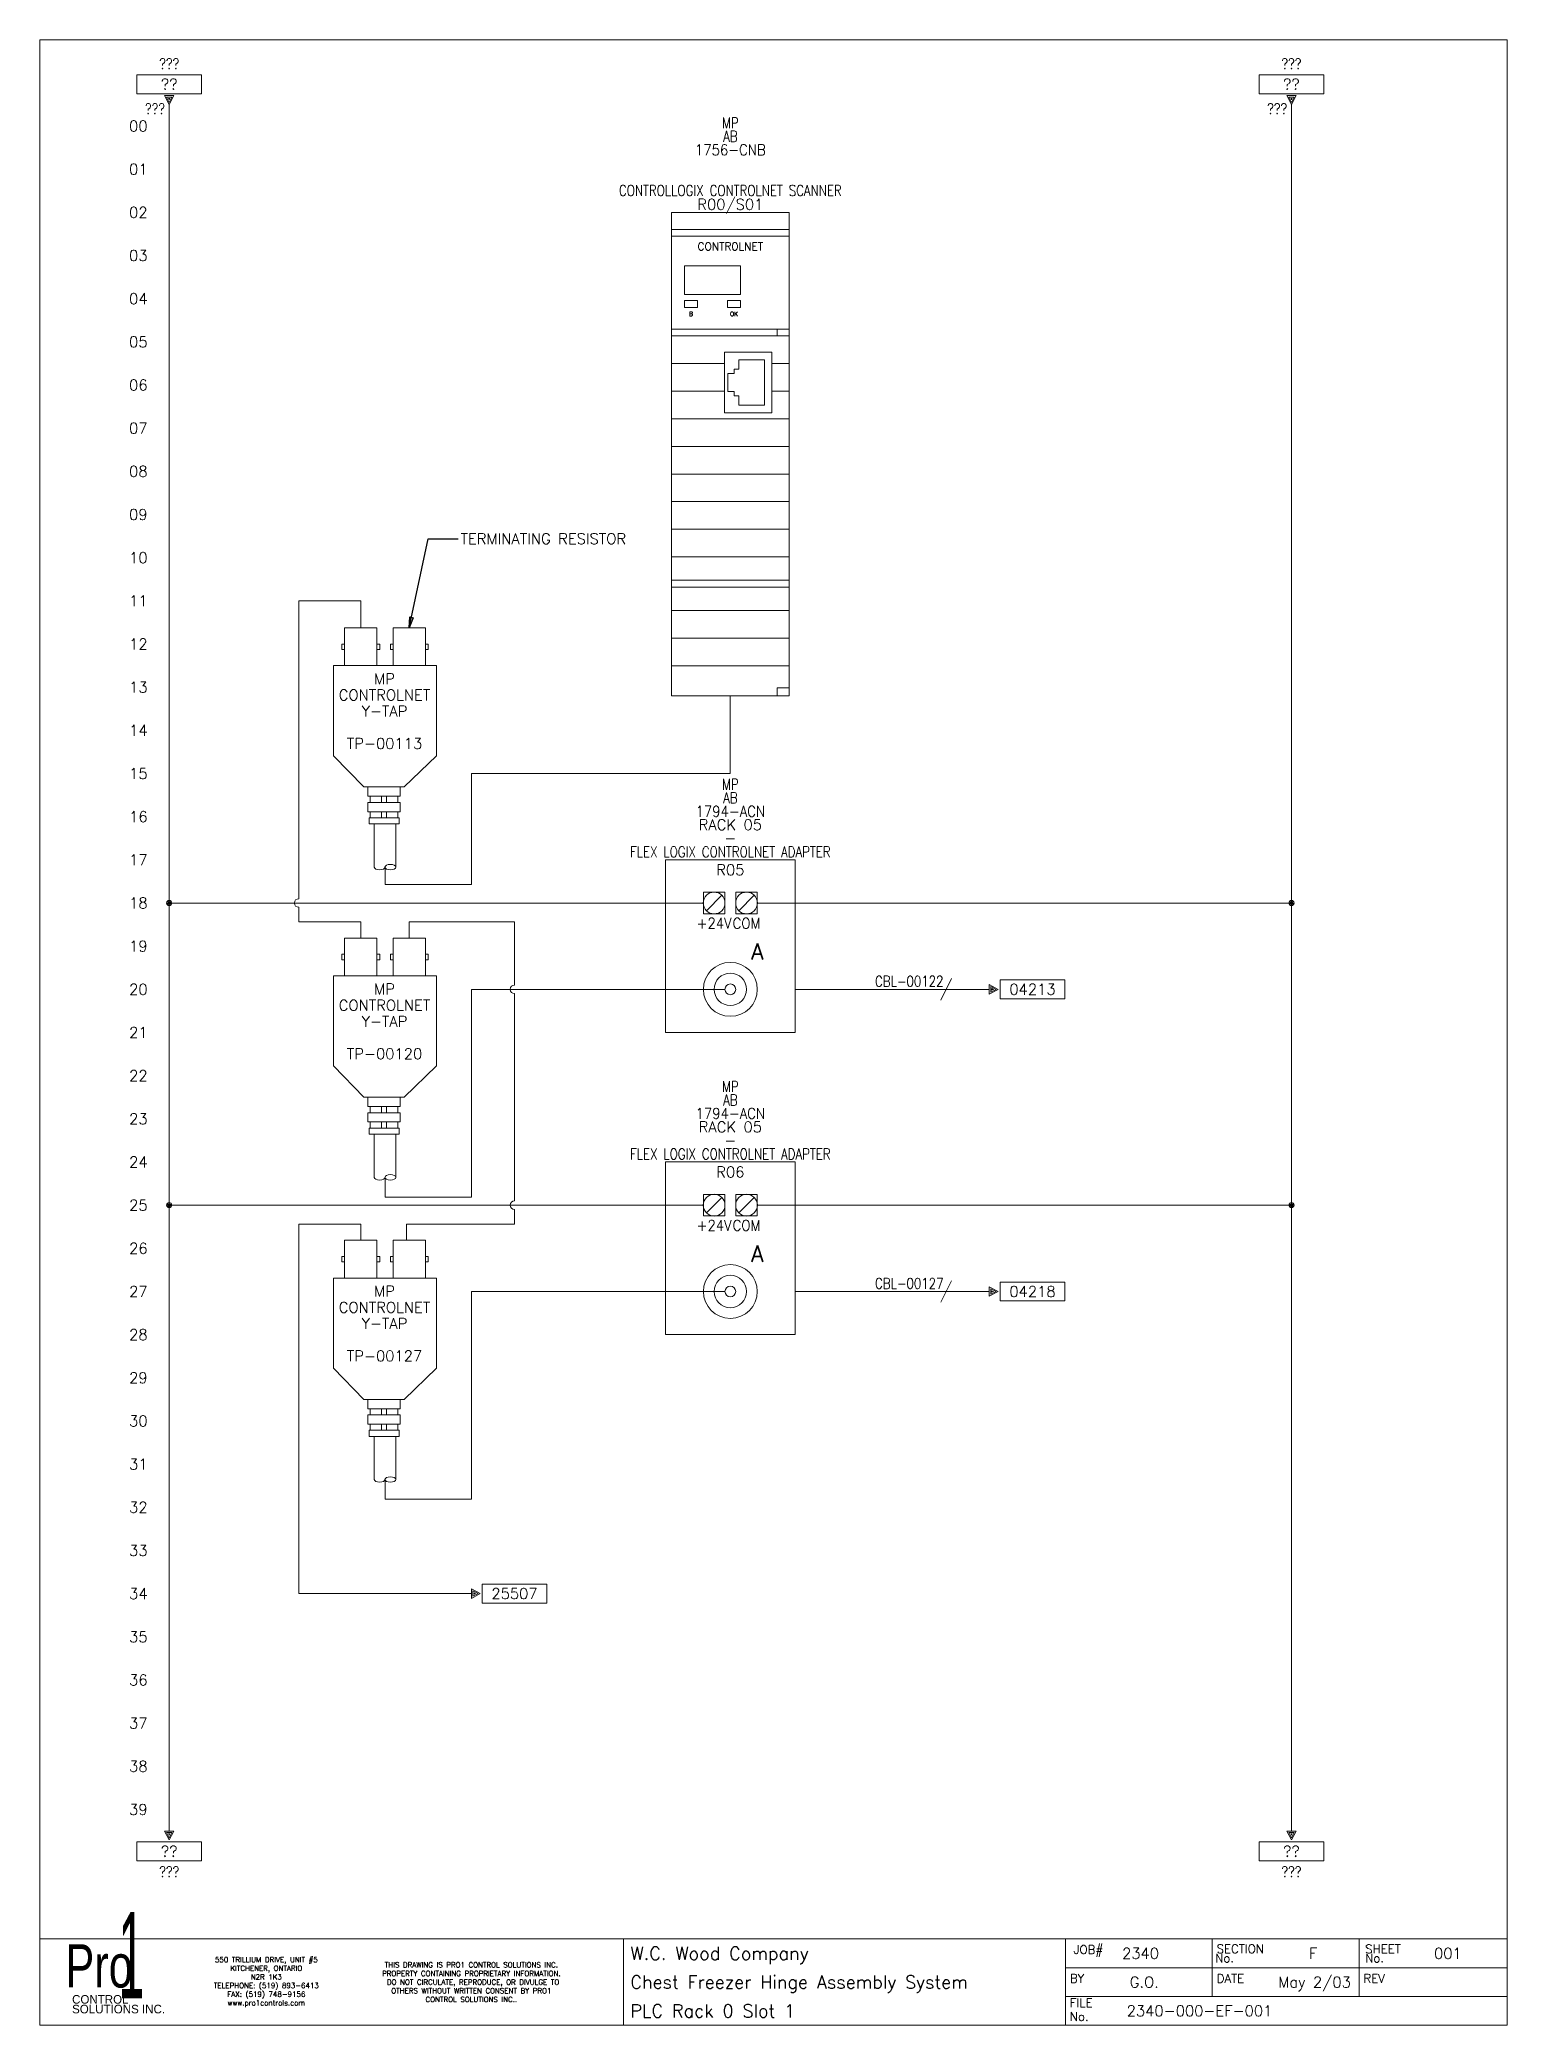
# Model space of a CAD drawing. Header units: inches. Extents: x 0 to 17, y 0 to 23.
import ezdxf
from ezdxf.enums import TextEntityAlignment as Align

# ---------------------------------------------------------------- set-up
doc = ezdxf.new("R2010")
doc.units = ezdxf.units.IN
doc.header["$MEASUREMENT"] = 0
doc.layers.get('0').update_dxf_attribs({"lineweight": 5})
for name, color, linetype, lineweight in [('_MULTI_WIRE', 9, 'Continuous', 5), ('BOARDER', 5, 'Continuous', 5), ('DESC', 1, 'Continuous', 5), ('LOC', 252, 'Continuous', 5), ('MISC', 2, 'Continuous', 5), ('SYMS', 7, 'Continuous', 5), ('TAGS', 2, 'Continuous', 5), ('TERMS', 2, 'Continuous', 5), ('Title_Block_Info', 2, 'Continuous', 5), ('WIRENO', 1, 'Continuous', 5), ('WIRENO_DEST', 1, 'Continuous', 5), ('WIRES', 7, 'Continuous', 5), ('XREF', 1, 'Continuous', 5)]:
    doc.layers.add(name, color=color, linetype=linetype, lineweight=lineweight)
doc.styles.add('SIVAN', font='sivan.TTF', dxfattribs={"height": 1})
doc.styles.add('STACCO', font='STAC222N.TTF', dxfattribs={"height": 1})
doc.styles.get("Standard").update_dxf_attribs({"font": 'romans.shx'})
doc.styles.add('WD', font='romans.shx')
doc.dimstyles.get("Standard").update_dxf_attribs({"dimtxt": 0.18, "dimasz": 0.18, "dimexe": 0.18, "dimexo": 0.0625, "dimgap": 0.09, "dimtad": 0, "dimtih": 1, "dimtoh": 1, "dimdec": 4, "dimzin": 0, "dimdsep": 46, "dimtxsty": 'Standard', "dimcen": 0.09, "dimadec": 0, "dimazin": 0, "dimtfac": 1, "dimtdec": 4, "dimtofl": 0, "dimtmove": 0, "dimatfit": 3, "dimfxl": 0, "dimtolj": 1, "dimtzin": 0, "dimarcsym": 0})

# ---------------------------------------------------------------- blocks, each defined once
blk = doc.blocks.new('WD_MLRH')
at = {"color": 2, "style": 'WD'}
blk.add_attdef('RUNGFIRST', text='', height=0.125, dxfattribs=at).set_placement((-0.25, 0), align=Align.MIDDLE_RIGHT)
at = {"style": 'WD', "flags": 1}
for tag, p in [('RUNGHORV', (-0.25, -0.127)), ('RUNGDIST', (-0.25, -0.2)), ('RUNGCNT', (-0.25, -0.237)), ('RUNGINC', (-0.25, -0.163)), ('WIRE-START', (-0.25, -0.356)), ('WIRE-GSUF', (-0.25, -0.396)), ('PH3SPACE', (-0.25, -0.437)), ('WIREMODE', (-0.25, -0.281)), ('WIREFMT', (-0.25, -0.321))]:
    blk.add_attdef(tag, text='', height=0.025, dxfattribs=at).set_placement(p, align=Align.RIGHT)
blk = doc.blocks.new('PLCIO_AB_1756-CNB')
for p, q in [((0.681, -0.197), (-0.681, -0.197)), ((0.681, -0.277), (-0.681, -0.277)), ((-0.531, -0.951), (-0.531, -0.621)), ((-0.531, -0.621), (0.118, -0.621)), ((0.118, -0.621), (0.118, -0.951)), ((0.118, -0.951), (-0.531, -0.951)), ((-0.531, -1.101), (-0.531, -1.021)), ((-0.531, -1.021), (-0.382, -1.021)), ((-0.382, -1.101), (-0.531, -1.101)), ((-0.382, -1.021), (-0.382, -1.101)), ((-0.032, -1.101), (-0.032, -1.021)), ((-0.032, -1.021), (0.118, -1.021)), ((0.118, -1.101), (-0.032, -1.101)), ((0.118, -1.021), (0.118, -1.101)), ((0.681, -1.351), (-0.681, -1.351)), ((0.543, -1.351), (0.543, -1.431)), ((0.681, -1.431), (-0.681, -1.431)), ((-0.069, -1.751), (-0.681, -1.751)), ((-0.069, -2.321), (-0.069, -1.621)), ((-0.069, -1.621), (0.481, -1.621)), ((0.046, -1.818), (0.046, -1.868)), ((0.046, -1.818), (0.097, -1.818)), ((0.397, -1.709), (0.097, -1.709)), ((0.097, -1.818), (0.097, -1.709)), ((0.397, -1.709), (0.397, -2.234)), ((0.481, -1.621), (0.481, -2.321)), ((0.681, -1.751), (0.481, -1.751)), ((-0.028, -2.074), (-0.028, -1.868)), ((-0.028, -1.868), (0.046, -1.868)), ((-0.069, -2.071), (-0.681, -2.071)), ((0.046, -2.074), (-0.028, -2.074)), ((0.046, -2.074), (0.046, -2.124)), ((0.097, -2.124), (0.046, -2.124)), ((0.097, -2.234), (0.097, -2.124)), ((0.397, -2.234), (0.097, -2.234)), ((0.681, -2.071), (0.481, -2.071)), ((0.681, -2.391), (-0.681, -2.391)), ((0.481, -2.321), (-0.069, -2.321)), ((0.681, -2.711), (-0.681, -2.711)), ((0.681, -3.031), (-0.681, -3.031)), ((0.681, -3.351), (-0.681, -3.351)), ((0.681, -3.671), (-0.681, -3.671)), ((0.681, -3.991), (-0.681, -3.991)), ((0.681, -4.261), (-0.681, -4.261)), ((0.681, -4.341), (-0.681, -4.341)), ((0.681, -4.611), (-0.681, -4.611)), ((0.681, -4.931), (-0.681, -4.931)), ((0.681, -5.251), (-0.681, -5.251)), ((0.543, -5.508), (0.543, -5.599)), ((0.543, -5.508), (0.681, -5.508))]:
    blk.add_line(p, q)
for points in [[(0.681, 0), (0.681, 0), (-0.681, 0)], [(0.681, 0), (0.681, -5.599), (-0.681, -5.599), (-0.681, 0)]]:
    blk.add_3dface(points)
for s, height, p in [('CONTROLNET', 0.09, (0, -0.44)), ('B', 0.05, (-0.456, -1.201)), ('OK', 0.05, (0.043, -1.201))]:
    blk.add_text(s, height=height).set_placement(p, align=Align.CENTER)
at = {"linetype": 'Continuous', "style": 'WD', "flags": 1}
blk.add_attdef('X8TERM01', (-0.002, -5.599), '', height=0.015, dxfattribs=at)
at = {"layer": 'SYMS', "style": 'WD'}
for tag, width, p in [('INST', 0.8, (0, 1.144)), ('MFG', 0.8, (0, 0.818)), ('LOC', 0.8, (0, 0.974)), ('CAT', 0.9, (0, 0.662)), ('DESC', 0.8, (0, 0.191))]:
    blk.add_attdef(tag, text='', height=0.125, dxfattribs=dict(at, width=width)).set_placement(p, align=Align.CENTER)
at = {"layer": 'SYMS', "linetype": 'Continuous', "style": 'WD', "flags": 9}
blk.add_attdef('ASSYCODE', text='', height=0.01, dxfattribs=at).set_placement((0.23, 0.733), align=Align.CENTER)
at = {"layer": 'SYMS', "style": 'WD'}
for tag, p in [('LINE1', (0, 0.506)), ('LINE2', (0, 0.349)), ('TAG', (0, 0.03))]:
    blk.add_attdef(tag, text='', height=0.125, dxfattribs=at).set_placement(p, align=Align.CENTER)
blk = doc.blocks.new('HMISC_CAT1_AB_1786-TPR')
for p, q in [((-0.5, 0.187), (-0.5, 0.25)), ((-0.5, 0.25), (-0.469, 0.25)), ((-0.469, 0.437), (-0.469, 0)), ((-0.094, 0.437), (-0.469, 0.437)), ((-0.469, 0.25), (-0.469, 0.187)), ((-0.094, 0), (-0.094, 0.437)), ((-0.094, 0.25), (-0.094, 0.187)), ((-0.062, 0.25), (-0.094, 0.25)), ((-0.062, 0.187), (-0.062, 0.25)), ((0.062, 0.25), (0.094, 0.25)), ((0.062, 0.187), (0.062, 0.25)), ((0.094, 0.437), (0.094, 0)), ((0.469, 0.437), (0.094, 0.437)), ((0.094, 0.25), (0.094, 0.187)), ((0.469, 0), (0.469, 0.437)), ((0.469, 0.25), (0.469, 0.187)), ((0.5, 0.25), (0.469, 0.25)), ((0.5, 0.187), (0.5, 0.25)), ((-0.595, 0), (-0.595, -1.044)), ((-0.595, 0), (0.595, 0)), ((-0.501, 0), (-0.126, 0)), ((-0.469, 0.187), (-0.5, 0.187)), ((-0.094, 0.187), (-0.062, 0.187)), ((0.094, 0.187), (0.062, 0.187)), ((0.157, 0), (0.532, 0)), ((0.469, 0.187), (0.5, 0.187)), ((0.595, 0), (0.595, -1.044)), ((-0.595, -1.044), (-0.244, -1.406)), ((0.221, -1.406), (0.595, -1.044)), ((-0.244, -1.406), (0.221, -1.406)), ((-0.199, -1.406), (0.176, -1.406)), ((-0.199, -1.514), (-0.199, -1.406)), ((0.176, -1.514), (-0.199, -1.514)), ((-0.199, -1.585), (0.176, -1.585)), ((-0.199, -1.692), (-0.199, -1.585)), ((-0.173, -1.514), (0.15, -1.514)), ((-0.173, -1.585), (-0.173, -1.514)), ((0.15, -1.585), (-0.173, -1.585)), ((-0.04, -1.585), (-0.04, -1.514)), ((-0.04, -1.514), (0.016, -1.514)), ((0.016, -1.585), (-0.04, -1.585)), ((0.016, -1.514), (0.016, -1.585)), ((0.15, -1.514), (0.15, -1.585)), ((0.176, -1.406), (0.176, -1.514)), ((0.176, -1.585), (0.176, -1.692)), ((0.176, -1.692), (-0.199, -1.692)), ((-0.185, -1.763), (0.164, -1.763)), ((-0.185, -1.834), (-0.185, -1.763)), ((0.164, -1.834), (-0.185, -1.834)), ((-0.173, -1.692), (0.15, -1.692)), ((-0.173, -1.763), (-0.173, -1.692)), ((0.15, -1.763), (-0.173, -1.763)), ((-0.125, -2.334), (-0.125, -1.834)), ((-0.04, -1.692), (0.016, -1.692)), ((-0.04, -1.763), (-0.04, -1.692)), ((0.016, -1.763), (-0.04, -1.763)), ((0.016, -1.692), (0.016, -1.763)), ((0.125, -1.834), (0.125, -2.334)), ((0.15, -1.692), (0.15, -1.763)), ((0.164, -1.763), (0.164, -1.834))]:
    blk.add_line(p, q)
blk.add_ellipse((-0.062, -2.334), major_axis=(0.0625, 0), ratio=0.5, start_param=3.141593, end_param=6.283185)
blk.add_ellipse((0.062, -2.334), major_axis=(0.0625, 0), ratio=0.5)
at = {"style": 'WD', "flags": 1}
for tag, p in [('X2TERM01', (-0.281, 0.437)), ('X2TERM02', (0.281, 0.437)), ('X8TERM03', (0, -2.336))]:
    blk.add_attdef(tag, p, '', height=0.01, dxfattribs=at)
at = {"layer": 'SYMS', "style": 'WD'}
for tag, p in [('LOC', (-0.006, -0.215)), ('DESC1', (-0.006, -0.403)), ('DESC2', (-0.006, -0.59)), ('DESC3', (-0.006, -0.778)), ('TAG1', (-0.006, -0.965))]:
    blk.add_attdef(tag, text='', height=0.125, dxfattribs=at).set_placement(p, align=Align.CENTER)
at = {"layer": 'SYMS', "style": 'WD', "flags": 1}
for tag, p in [('FAMILY', (-0.006, -0.809)), ('MFG', (-0.006, -0.887)), ('ASSYCODE', (-0.006, -1.043))]:
    blk.add_attdef(tag, p, '', height=0.0125, dxfattribs=at)
blk.add_attdef('CAT', text='', height=0.125, dxfattribs=at).set_placement((0.026, -1.184), align=Align.CENTER)
blk = doc.blocks.new('PLCIO_8931')
at = {"layer": 'SYMS'}
for p, q in [((0.75, 0.5), (-0.75, 0.5)), ((-0.75, 0.5), (-0.75, -1.5)), ((0.75, -1.5), (0.75, 0.5)), ((-0.312, 0.125), (-0.062, 0.125)), ((-0.312, -0.125), (-0.312, 0.125)), ((-0.098, 0.089), (-0.277, -0.089)), ((-0.062, 0.125), (-0.062, -0.125)), ((0.062, 0.125), (0.312, 0.125)), ((0.062, -0.125), (0.062, 0.125)), ((0.277, 0.089), (0.098, -0.089)), ((0.312, 0.125), (0.312, -0.125)), ((-0.062, -0.125), (-0.312, -0.125)), ((0.312, -0.125), (0.062, -0.125)), ((-0.75, -1.5), (0.75, -1.5))]:
    blk.add_line(p, q, dxfattribs=at)
for centre, radius in [((-0.188, 0), 0.126), ((0.188, 0), 0.126), ((0, -1), 0.312), ((0, -1), 0.188), ((0, -1), 0.0625)]:
    blk.add_circle(centre, radius, dxfattribs=at)
blk.add_text('A', height=0.187, dxfattribs=at).set_placement((0.313, -0.562), align=Align.MIDDLE_CENTER)
at = {"layer": 'SYMS', "style": 'WD'}
for tag, height, width, p in [('INST', 0.125, 0.8, (0, 1.482)), ('LOC', 0.125, 0.8, (0, 1.312)), ('MFG', 0.125, 0.8, (0, 1.156)), ('CAT', 0.125, 0.9, (0, 1)), ('DESC', 0.125, 0.8, (0, 0.53)), ('TERM01L', 0.125, 0.75, (-0.188, 0.156)), ('TERM01R', 0.125, 0.75, (0.188, 0.156)), ('TERMDESC102', 0.109, 0.9, (0, -0.375)), ('TERMDESC202', 0.109, 0.9, (0, -0.5)), ('TERMDESC302', 0.109, 0.9, (0, -0.625))]:
    blk.add_attdef(tag, text='', height=height, dxfattribs=dict(at, width=width)).set_placement(p, align=Align.CENTER)
for tag, p in [('LINE1', (0, 0.844)), ('LINE2', (0, 0.688)), ('TAG', (0, 0.322))]:
    blk.add_attdef(tag, text='', height=0.125, dxfattribs=at).set_placement(p, align=Align.CENTER)
at = {"layer": 'SYMS', "linetype": 'Continuous', "style": 'WD', "flags": 9}
blk.add_attdef('ASSYCODE', text='', height=0.01, dxfattribs=at).set_placement((0.23, 1.071), align=Align.CENTER)
at = {"layer": 'SYMS', "style": 'WD', "flags": 1}
for tag, p in [('X4TERM01L', (-0.312, 0)), ('X1TERM01R', (0.312, 0)), ('X4TERM03', (-0.062, -1)), ('X1TERM03', (0.062, -1))]:
    blk.add_attdef(tag, p, '', height=0.01, dxfattribs=at)
at = {"layer": 'SYMS', "style": 'WD', "width": 0.9}
for tag, p in [('TERMDESC01L', (-0.188, -0.172)), ('TERMDESC01R', (0.188, -0.172))]:
    blk.add_attdef(tag, text='', height=0.125, dxfattribs=at).set_placement(p, align=Align.TOP_CENTER)
blk = doc.blocks.new('WDDOT')
for radius in [0.03, 0.0187, 0.00929]:
    blk.add_circle((0, 0), radius)
blk = doc.blocks.new('HA2S1')
for p, q in [((0, -0.055), (0, 0.055)), ((0, 0.055), (0.102, 0)), ((0.102, 0), (0, -0.055)), ((0.078, 0), (0.016, 0.031)), ((0.016, 0.031), (0.016, -0.031)), ((0.016, -0.031), (0.078, 0)), ((0.047, 0), (0.031, 0.008)), ((0.031, 0.008), (0.031, -0.008)), ((0.031, -0.008), (0.047, 0)), ((0.125, 0.109), (0.125, -0.109)), ((0.875, 0.109), (0.125, 0.109)), ((0.875, -0.109), (0.875, 0.109)), ((0.125, -0.109), (0.875, -0.109))]:
    blk.add_line(p, q)
at = {"style": 'WD', "width": 0.8, "flags": 8}
for tag, p in [('WIRENO', (0.5, 0.3)), ('DESC1', (0.5, -0.169))]:
    blk.add_attdef(tag, text='', height=0.125, dxfattribs=at).set_placement(p, align=Align.TOP_CENTER)
at = {"style": 'WD', "flags": 1}
for tag, p in [('X4TERM01', (0, 0)), ('SIGCODE', (0.026, 0.066))]:
    blk.add_attdef(tag, p, '', height=0.01, dxfattribs=at)
at = {"style": 'WD'}
blk.add_attdef('XREF', text='', height=0.125, dxfattribs=at).set_placement((0.5, -0.063), align=Align.CENTER)
blk = doc.blocks.new('WD_WNV')
at = {"linetype": 'Continuous', "style": 'WD', "width": 0.8}
blk.add_attdef('WIRENO', text='', height=0.125, dxfattribs=at).set_placement((-0.05, 0), align=Align.MIDDLE_RIGHT)
blk = doc.blocks.new('TB_P')
at = {"color": 5}
blk.add_line((6.764, 0), (6.764, 1), dxfattribs=at)
at = {"color": 5, "linetype": 'Continuous'}
blk.add_line((15.283, 1), (15.283, 0.667), dxfattribs=at)
blk.add_lwpolyline([(0, 0), (17, 0), (17, 23), (0, 23)], close=True, dxfattribs=at)
at = {"layer": 'BOARDER', "linetype": 'Continuous'}
for p, q in [((0, 1), (17, 1)), ((0, 1), (0, 0)), ((11.882, 1), (11.882, 0.667)), ((11.882, 1), (11.882, 0)), ((11.882, 1), (11.882, 0)), ((11.882, 1), (11.882, 0)), ((13.583, 1), (13.583, 0.667)), ((11.882, 0.667), (17, 0.667)), ((13.583, 0.667), (13.583, 0.333)), ((15.283, 0.667), (15.283, 0.333)), ((11.882, 0.333), (17, 0.333))]:
    blk.add_line(p, q, dxfattribs=at)
at = {"color": 5, "char_height": 0.06, "attachment_point": 5, "style": 'WD'}
for s, insert, width in [('550 TRILLIUM DRIVE, UNIT #5\\PKITCHENER, ONTARIO\\PN2R 1K3\\PTELEPHONE: (519) 893-6413\\PFAX: (519) 748-9156\\Pwww.pro1controls.com', (2.625, 0.5), 1.804), ('THIS DRAWING IS PRO1 CONTROL SOLUTIONS INC. PROPERTY CONTAINING PROPRIETARY INFORMATION.  DO NOT CIRCULATE, REPRODUCE, OR DIVULGE TO OTHERS WITHOUT WRITTEN CONSENT BY PRO1 CONTROL SOLUTIONS INC..', (5, 0.5), 2.264)]:
    blk.add_mtext(s, dxfattribs=dict(at, insert=insert, width=width))
at = {"color": 2, "linetype": 'Continuous', "style": 'WD', "flags": 1}
for tag, p in [('REV1_NO', (1.734, 3.29)), ('REV1_BY', (7.303, 3.29)), ('REV1_DATE', (9.562, 3.29)), ('REV2_NO', (1.734, 3.04)), ('REV2_BY', (7.303, 3.04)), ('REV2_DATE', (9.562, 3.04)), ('REV3_NO', (1.734, 2.79)), ('REV3_BY', (7.303, 2.79)), ('REV3_DATE', (9.562, 2.79)), ('REV4_NO', (1.734, 2.54)), ('REV4_BY', (7.303, 2.54)), ('REV4_DATE', (9.562, 2.54)), ('REV5_NO', (1.734, 2.29)), ('REV5_BY', (7.303, 2.29)), ('REV5_DATE', (9.562, 2.29)), ('REV6_NO', (1.734, 2.04)), ('REV6_BY', (7.303, 2.04)), ('REV6_DATE', (9.562, 2.04)), ('REV7_NO', (1.734, 1.79)), ('REV7_BY', (7.303, 1.79)), ('REV7_DATE', (9.562, 1.79)), ('REV8_NO', (1.734, 1.54)), ('REV8_BY', (7.303, 1.54)), ('REV8_DATE', (9.562, 1.54)), ('REV9_NO', (1.734, 1.29)), ('REV9_BY', (7.303, 1.29)), ('REV9_DATE', (9.562, 1.29))]:
    blk.add_attdef(tag, text='', height=0.15, dxfattribs=at).set_placement(p, align=Align.MIDDLE_CENTER)
for tag, p in [('REV1_CHANGE', (2.292, 3.29)), ('REV2_CHANGE', (2.292, 3.04)), ('REV3_CHANGE', (2.292, 2.79)), ('REV4_CHANGE', (2.292, 2.54)), ('REV5_CHANGE', (2.292, 2.29)), ('REV6_CHANGE', (2.292, 2.04)), ('REV7_CHANGE', (2.292, 1.79)), ('REV8_CHANGE', (2.292, 1.54)), ('REV9_CHANGE', (2.292, 1.29))]:
    blk.add_attdef(tag, text='', height=0.15, dxfattribs=at).set_placement(p, align=Align.MIDDLE_LEFT)
at = {"layer": 'BOARDER', "lineweight": 0}
for s, height, style, width, p in [('1', 1, 'SIVAN', 0.4, (1.062, 0.812)), ('Pro', 0.5, 'STACCO', 0.75, (0.688, 0.688))]:
    blk.add_text(s, height=height, dxfattribs=dict(at, style=style, width=width)).set_placement(p, align=Align.MIDDLE_CENTER)
at = {"layer": 'BOARDER', "linetype": 'Continuous', "style": 'WD'}
for s, p in [('JOB#', (11.976, 0.827)), ('SECTION', (13.633, 0.835)), ('SHEET', (15.354, 0.834)), ('No.', (13.617, 0.729)), ('No.', (15.354, 0.729)), ('BY', (11.933, 0.493)), ('DATE', (13.634, 0.493)), ('REV', (15.334, 0.493)), ('FILE', (11.932, 0.21)), ('No.', (11.932, 0.052))]:
    blk.add_text(s, height=0.1, dxfattribs=at).set_placement(p)
at = {"layer": 'BOARDER', "lineweight": 0, "style": 'STACCO'}
for s, p in [('SOLUTIONS INC.', (0.375, 0.188)), ('CONTROL', (0.375, 0.3))]:
    blk.add_text(s, height=0.1, dxfattribs=at).set_placement(p, align=Align.MIDDLE_LEFT)
at = {"layer": 'Title_Block_Info', "ltscale": 0.1}
for tag, p in [('CUSTOMER', (6.842, 0.833)), ('JOB DESCRIPTION LINE', (6.842, 0.5)), ('DRAWING DESCRIPTION', (6.842, 0.167))]:
    blk.add_attdef(tag, text='', height=0.15, dxfattribs=at).set_placement(p, align=Align.MIDDLE_LEFT)
at = {"layer": 'Title_Block_Info', "ltscale": 0.1, "style": 'WD'}
for tag, p in [('JOB #', (12.752, 0.833)), ('SEC. NO.', (14.75, 0.833)), ('SHT. NO.', (16.312, 0.833)), ('NAME', (12.795, 0.5)), ('REV', (16.194, 0.5))]:
    blk.add_attdef(tag, text='', height=0.125, dxfattribs=at).set_placement(p, align=Align.MIDDLE_CENTER)
blk.add_attdef('DATE', text='', height=0.125, dxfattribs=at).set_placement((15.188, 0.5), align=Align.MIDDLE_RIGHT)
blk.add_attdef('FILE NUMBER', text='', height=0.125, dxfattribs=at).set_placement((12.591, 0.167), align=Align.MIDDLE_LEFT)
blk = doc.blocks.new('HA2D2')
for p, q in [((0.375, 0.344), (-0.375, 0.344)), ((-0.375, 0.344), (-0.375, 0.125)), ((0.375, 0.125), (0.375, 0.344)), ((-0.375, 0.125), (0.375, 0.125)), ((0.055, 0.102), (-0.055, 0.102)), ((-0.055, 0.102), (0, 0)), ((0, 0.023), (-0.031, 0.086)), ((-0.031, 0.086), (0.031, 0.086)), ((0, 0.055), (-0.008, 0.07)), ((-0.008, 0.07), (0.008, 0.07)), ((0, 0), (0.055, 0.102)), ((0.031, 0.086), (0, 0.023)), ((0.008, 0.07), (0, 0.055))]:
    blk.add_line(p, q)
at = {"style": 'WD', "width": 0.8, "flags": 8}
for tag, p in [('DESC1', (0, 0.722)), ('WIRENO', (0, 0.534))]:
    blk.add_attdef(tag, text='', height=0.125, dxfattribs=at).set_placement(p, align=Align.TOP_CENTER)
at = {"style": 'WD'}
blk.add_attdef('XREF', text='', height=0.125, dxfattribs=at).set_placement((0, 0.172), align=Align.CENTER)
at = {"style": 'WD', "flags": 1}
for tag, p in [('X8TERM01', (0, 0)), ('SIGCODE', (0.088, 0.066))]:
    blk.add_attdef(tag, p, '', height=0.01, dxfattribs=at)
blk = doc.blocks.new('HA2S4')
for p, q in [((-0.055, 0), (0.055, 0)), ((0, -0.102), (-0.055, 0)), ((0.055, 0), (0, -0.102)), ((0.375, -0.125), (-0.375, -0.125)), ((-0.375, -0.125), (-0.375, -0.344)), ((-0.031, -0.016), (0, -0.078)), ((0.031, -0.016), (-0.031, -0.016)), ((-0.008, -0.031), (0, -0.047)), ((0.008, -0.031), (-0.008, -0.031)), ((0, -0.078), (0.031, -0.016)), ((0, -0.047), (0.008, -0.031)), ((0.375, -0.344), (0.375, -0.125)), ((-0.375, -0.344), (0.375, -0.344))]:
    blk.add_line(p, q)
at = {"style": 'WD', "flags": 1}
for tag, p in [('X2TERM01', (0, 0)), ('SIGCODE', (0.088, -0.059))]:
    blk.add_attdef(tag, p, '', height=0.01, dxfattribs=at)
at = {"style": 'WD'}
blk.add_attdef('XREF', text='', height=0.125, dxfattribs=at).set_placement((0, -0.297), align=Align.CENTER)
at = {"style": 'WD', "width": 0.8, "flags": 8}
for tag, p in [('WIRENO', (0, -0.409)), ('DESC1', (0, -0.597))]:
    blk.add_attdef(tag, text='', height=0.125, dxfattribs=at).set_placement(p, align=Align.TOP_CENTER)
blk = doc.blocks.new('HW01')
for p, q in [((0.062, 0.125), (-0.062, -0.125)), ((0.031, 0), (-0.031, 0))]:
    blk.add_line(p, q)
at = {"style": 'WD', "width": 0.7, "flags": 1}
for tag, p in [('INST', (0, 0.357)), ('LOC', (0, 0.188)), ('XREF', (0, -0.3)), ('DESC1', (0, -0.456)), ('DESC2', (0, -0.613))]:
    blk.add_attdef(tag, text='', height=0.125, dxfattribs=at).set_placement(p, align=Align.CENTER)
at = {"style": 'WD', "width": 0.8}
blk.add_attdef('TAG1', text='', height=0.125, dxfattribs=at).set_placement((-0.031, 0.031), align=Align.RIGHT)
at = {"style": 'WD', "flags": 1}
for tag, p in [('X4TERM01', (-0.031, 0)), ('X1TERM01', (0.031, 0))]:
    blk.add_attdef(tag, p, '', height=0.01, dxfattribs=at)
at = {"linetype": 'Continuous', "style": 'WD', "flags": 9}
blk.add_attdef('ASSYCODE', text='', height=0.01, dxfattribs=at).set_placement((0.029, 0.042), align=Align.CENTER)
at = {"style": 'WD'}
for tag, p in [('X2LINK', (0, 0.125)), ('X8LINK', (0, -0.125))]:
    blk.add_attdef(tag, p, '', height=0.01, dxfattribs=at)
at = {"style": 'WD', "flags": 9}
blk.add_attdef('FAMILY', text='', height=0.01, dxfattribs=at).set_placement((0.023, 0.118), align=Align.CENTER)
at = {"style": 'WD', "width": 0.8}
blk.add_attdef('RATING1', (0.094, 0.031), '', height=0.125, dxfattribs=at)
at = {"style": 'WD', "width": 0.8, "flags": 1}
blk.add_attdef('MFG', text='', height=0.0938, dxfattribs=at).set_placement((-0.125, -0.031), align=Align.TOP_RIGHT)
blk.add_attdef('CAT', text='', height=0.0938, dxfattribs=at).set_placement((0.031, -0.031), align=Align.TOP_LEFT)

msp = doc.modelspace()

# ---------------------------------------------------------------- linework, layer by layer
at = {"layer": '_MULTI_WIRE'}
for p, q in [((3.719, 16.5), (3, 16.5)), ((3, 16.5), (3, 13.05)), ((3.719, 16.187), (3.719, 16.5)), ((7.998, 15.401), (7.998, 14.5)), ((7.998, 14.5), (5, 14.5)), ((5, 14.5), (5, 13.215)), ((4, 13.215), (4, 13.41)), ((5, 13.215), (4, 13.215)), ((3, 12.95), (3, 12.781)), ((3.719, 12.781), (3, 12.781)), ((3.719, 12.594), (3.719, 12.781)), ((4.281, 12.781), (5.5, 12.781)), ((4.281, 12.594), (4.281, 12.781)), ((5.5, 12.781), (5.5, 12.05)), ((5, 12), (5, 9.594)), ((7.938, 12), (5, 12)), ((8.75, 12), (10.469, 12)), ((10.531, 12), (11, 12)), ((5.5, 11.95), (5.5, 9.55)), ((4, 9.594), (4, 9.821)), ((5, 9.594), (4, 9.594)), ((5.5, 9.45), (5.5, 9.281)), ((3.719, 9.281), (3, 9.281)), ((3, 9.281), (3, 5)), ((3.719, 9.094), (3.719, 9.281)), ((5.5, 9.281), (4.25, 9.281)), ((4.25, 9.281), (4.25, 9.094)), ((4.25, 9.094), (4.281, 9.094)), ((5, 8.5), (5, 6.094)), ((7.938, 8.5), (5, 8.5)), ((8.75, 8.5), (10.469, 8.5)), ((10.531, 8.5), (11, 8.5)), ((4, 6.094), (4, 6.321)), ((5, 6.094), (4, 6.094)), ((3, 5), (5, 5))]:
    msp.add_line(p, q, dxfattribs=at)
for centre in [(3, 13), (5.5, 12), (5.5, 9.5)]:
    msp.add_arc(centre, 0.05, 90, 270, dxfattribs=at)
at = {"layer": 'WIRES'}
for p, q in [((1.5, 22.25), (1.5, 2.25)), ((14.5, 22.25), (14.5, 2.25)), ((7.688, 13), (1.5, 13)), ((14.5, 13), (8.312, 13)), ((7.688, 9.5), (1.5, 9.5)), ((14.5, 9.5), (8.312, 9.5))]:
    msp.add_line(p, q, dxfattribs=at)

# ---------------------------------------------------------------- block references
ref = msp.add_blockref('TB_P', (0, 0))
ref.add_attrib('CUSTOMER', 'W.C. Wood Company', dxfattribs={"layer": 'MISC', "ltscale": 0.1, "height": 0.15}).set_placement((6.842, 0.833), align=Align.MIDDLE_LEFT)
ref.add_attrib('JOB DESCRIPTION LINE', 'Chest Freezer Hinge Assembly System', dxfattribs={"layer": 'MISC', "ltscale": 0.1, "height": 0.15}).set_placement((6.842, 0.5), align=Align.MIDDLE_LEFT)
ref.add_attrib('DRAWING DESCRIPTION', 'PLC Rack 0 Slot 1', dxfattribs={"layer": 'MISC', "ltscale": 0.1, "height": 0.15}).set_placement((6.842, 0.167), align=Align.MIDDLE_LEFT)
ref.add_attrib('JOB #', '2340', dxfattribs={"layer": 'MISC', "ltscale": 0.1, "height": 0.125, "style": 'WD'}).set_placement((12.752, 0.833), align=Align.MIDDLE_CENTER)
ref.add_attrib('SEC. NO.', 'F', dxfattribs={"layer": 'MISC', "ltscale": 0.1, "height": 0.125, "style": 'WD'}).set_placement((14.75, 0.833), align=Align.MIDDLE_CENTER)
ref.add_attrib('SHT. NO.', '001', dxfattribs={"layer": 'MISC', "ltscale": 0.1, "height": 0.125, "style": 'WD'}).set_placement((16.312, 0.833), align=Align.MIDDLE_CENTER)
ref.add_attrib('FILE NUMBER', '2340-000-EF-001', dxfattribs={"layer": 'MISC', "ltscale": 0.1, "height": 0.125, "style": 'WD'}).set_placement((12.591, 0.167), align=Align.MIDDLE_LEFT)
ref.add_attrib('NAME', 'G.O.', dxfattribs={"layer": 'MISC', "ltscale": 0.1, "height": 0.125, "style": 'WD'}).set_placement((12.795, 0.5), align=Align.MIDDLE_CENTER)
ref.add_attrib('DATE', 'May 2/03', dxfattribs={"layer": 'MISC', "ltscale": 0.1, "height": 0.125, "style": 'WD'}).set_placement((15.188, 0.5), align=Align.MIDDLE_RIGHT)
ref = msp.add_blockref('PLCIO_AB_1756-CNB', (8, 21))
ref.add_attrib('LOC', 'MP', dxfattribs={"layer": 'LOC', "height": 0.125, "style": 'WD', "width": 0.8}).set_placement((8, 21.974), align=Align.CENTER)
ref.add_attrib('DESC', 'CONTROLLOGIX CONTROLNET SCANNER', dxfattribs={"layer": 'DESC', "height": 0.125, "style": 'WD', "width": 0.8}).set_placement((8, 21.191), align=Align.CENTER)
ref.add_attrib('TAG', 'R00/S01', dxfattribs={"layer": 'TAGS', "height": 0.125, "style": 'WD'}).set_placement((8, 21.03), align=Align.CENTER)
ref.add_attrib('MFG', 'AB', dxfattribs={"layer": 'MISC', "height": 0.125, "style": 'WD', "width": 0.8}).set_placement((8, 21.818), align=Align.CENTER)
ref.add_attrib('CAT', '1756-CNB', dxfattribs={"layer": 'MISC', "height": 0.125, "style": 'WD', "width": 0.9}).set_placement((8, 21.662), align=Align.CENTER)
msp.add_blockref('WD_MLRH', (1.5, 22)).add_auto_attribs({'RUNGFIRST': '00'})
at = {"layer": 'SYMS'}
ref = msp.add_blockref('HA2D2', (1.5, 22.25), dxfattribs=at)
ref.add_attrib('XREF', '??', dxfattribs={"layer": 'XREF', "height": 0.125, "style": 'WD'}).set_placement((1.5, 22.422), align=Align.CENTER)
ref.add_attrib('WIRENO', '???', dxfattribs={"layer": 'WIRENO_DEST', "height": 0.125, "style": 'WD', "width": 0.8, "flags": 8}).set_placement((1.5, 22.784), align=Align.TOP_CENTER)
ref = msp.add_blockref('HA2D2', (14.5, 22.25), dxfattribs=at)
ref.add_attrib('XREF', '??', dxfattribs={"layer": 'XREF', "height": 0.125, "style": 'WD'}).set_placement((14.5, 22.422), align=Align.CENTER)
ref.add_attrib('WIRENO', '???', dxfattribs={"layer": 'WIRENO_DEST', "height": 0.125, "style": 'WD', "width": 0.8, "flags": 8}).set_placement((14.5, 22.784), align=Align.TOP_CENTER)
ref = msp.add_blockref('HMISC_CAT1_AB_1786-TPR', (4, 15.75), dxfattribs=at)
ref.add_attrib('DESC1', 'CONTROLNET', dxfattribs={"layer": 'DESC', "height": 0.125, "style": 'WD'}).set_placement((3.994, 15.347), align=Align.CENTER)
ref.add_attrib('TAG1', 'TP-00113', dxfattribs={"layer": 'TAGS', "height": 0.125, "style": 'WD'}).set_placement((3.994, 14.785), align=Align.CENTER)
ref.add_attrib('DESC2', 'Y-TAP', dxfattribs={"layer": 'DESC', "height": 0.125, "style": 'WD'}).set_placement((3.994, 15.16), align=Align.CENTER)
ref.add_attrib('LOC', 'MP', dxfattribs={"layer": 'LOC', "height": 0.125, "style": 'WD'}).set_placement((3.994, 15.535), align=Align.CENTER)
ref = msp.add_blockref('PLCIO_8931', (8, 13), dxfattribs=at)
ref.add_attrib('TERMDESC01L', '+24V', dxfattribs={"layer": 'TERMS', "height": 0.125, "style": 'WD', "width": 0.9}).set_placement((7.812, 12.828), align=Align.TOP_CENTER)
ref.add_attrib('TERMDESC01R', 'COM', dxfattribs={"layer": 'TERMS', "height": 0.125, "style": 'WD', "width": 0.9}).set_placement((8.188, 12.828), align=Align.TOP_CENTER)
ref.add_attrib('CAT', '1794-ACN', dxfattribs={"layer": 'MISC', "height": 0.125, "style": 'WD', "width": 0.9}).set_placement((8, 14), align=Align.CENTER)
ref.add_attrib('TAG', 'R05', dxfattribs={"layer": 'TAGS', "height": 0.125, "style": 'WD'}).set_placement((8, 13.322), align=Align.CENTER)
ref.add_attrib('LINE1', 'RACK 05', dxfattribs={"layer": 'MISC', "height": 0.125, "style": 'WD'}).set_placement((8, 13.844), align=Align.CENTER)
ref.add_attrib('DESC', 'FLEX LOGIX CONTROLNET ADAPTER', dxfattribs={"layer": 'DESC', "height": 0.125, "style": 'WD', "width": 0.8}).set_placement((8, 13.53), align=Align.CENTER)
ref.add_attrib('LINE2', '-', dxfattribs={"layer": 'MISC', "height": 0.125, "style": 'WD'}).set_placement((8, 13.688), align=Align.CENTER)
ref.add_attrib('MFG', 'AB', dxfattribs={"layer": 'MISC', "height": 0.125, "style": 'WD', "width": 0.8}).set_placement((8, 14.156), align=Align.CENTER)
ref.add_attrib('LOC', 'MP', dxfattribs={"layer": 'LOC', "height": 0.125, "style": 'WD', "width": 0.8}).set_placement((8, 14.312), align=Align.CENTER)
for p in [(1.5, 13), (14.5, 13), (1.5, 9.5), (14.5, 9.5)]:
    msp.add_blockref('WDDOT', p, dxfattribs=at)
ref = msp.add_blockref('HMISC_CAT1_AB_1786-TPR', (4, 12.156), dxfattribs=at)
ref.add_attrib('DESC1', 'CONTROLNET', dxfattribs={"layer": 'DESC', "height": 0.125, "style": 'WD'}).set_placement((3.994, 11.753), align=Align.CENTER)
ref.add_attrib('TAG1', 'TP-00120', dxfattribs={"layer": 'TAGS', "height": 0.125, "style": 'WD'}).set_placement((3.994, 11.191), align=Align.CENTER)
ref.add_attrib('DESC2', 'Y-TAP', dxfattribs={"layer": 'DESC', "height": 0.125, "style": 'WD'}).set_placement((3.994, 11.566), align=Align.CENTER)
ref.add_attrib('LOC', 'MP', dxfattribs={"layer": 'LOC', "height": 0.125, "style": 'WD'}).set_placement((3.994, 11.941), align=Align.CENTER)
ref = msp.add_blockref('HW01', (10.5, 12), dxfattribs=at)
ref.add_attrib('TAG1', 'CBL-00122', dxfattribs={"layer": 'TAGS', "height": 0.125, "style": 'WD', "width": 0.8}).set_placement((10.469, 12.031), align=Align.RIGHT)
ref = msp.add_blockref('HA2S1', (11, 12), dxfattribs=at)
ref.add_attrib('XREF', '04213', dxfattribs={"layer": 'XREF', "height": 0.125, "style": 'WD'}).set_placement((11.5, 11.938), align=Align.CENTER)
ref = msp.add_blockref('PLCIO_8931', (8, 9.5), dxfattribs=at)
ref.add_attrib('TERMDESC01L', '+24V', dxfattribs={"layer": 'TERMS', "height": 0.125, "style": 'WD', "width": 0.9}).set_placement((7.812, 9.328), align=Align.TOP_CENTER)
ref.add_attrib('TERMDESC01R', 'COM', dxfattribs={"layer": 'TERMS', "height": 0.125, "style": 'WD', "width": 0.9}).set_placement((8.188, 9.328), align=Align.TOP_CENTER)
ref.add_attrib('CAT', '1794-ACN', dxfattribs={"layer": 'MISC', "height": 0.125, "style": 'WD', "width": 0.9}).set_placement((8, 10.5), align=Align.CENTER)
ref.add_attrib('TAG', 'R06', dxfattribs={"layer": 'TAGS', "height": 0.125, "style": 'WD'}).set_placement((8, 9.822), align=Align.CENTER)
ref.add_attrib('LINE1', 'RACK 05', dxfattribs={"layer": 'MISC', "height": 0.125, "style": 'WD'}).set_placement((8, 10.344), align=Align.CENTER)
ref.add_attrib('DESC', 'FLEX LOGIX CONTROLNET ADAPTER', dxfattribs={"layer": 'DESC', "height": 0.125, "style": 'WD', "width": 0.8}).set_placement((8, 10.03), align=Align.CENTER)
ref.add_attrib('LINE2', '-', dxfattribs={"layer": 'MISC', "height": 0.125, "style": 'WD'}).set_placement((8, 10.188), align=Align.CENTER)
ref.add_attrib('MFG', 'AB', dxfattribs={"layer": 'MISC', "height": 0.125, "style": 'WD', "width": 0.8}).set_placement((8, 10.656), align=Align.CENTER)
ref.add_attrib('LOC', 'MP', dxfattribs={"layer": 'LOC', "height": 0.125, "style": 'WD', "width": 0.8}).set_placement((8, 10.812), align=Align.CENTER)
ref = msp.add_blockref('HMISC_CAT1_AB_1786-TPR', (4, 8.656), dxfattribs=at)
ref.add_attrib('DESC1', 'CONTROLNET', dxfattribs={"layer": 'DESC', "height": 0.125, "style": 'WD'}).set_placement((3.994, 8.253), align=Align.CENTER)
ref.add_attrib('TAG1', 'TP-00127', dxfattribs={"layer": 'TAGS', "height": 0.125, "style": 'WD'}).set_placement((3.994, 7.691), align=Align.CENTER)
ref.add_attrib('DESC2', 'Y-TAP', dxfattribs={"layer": 'DESC', "height": 0.125, "style": 'WD'}).set_placement((3.994, 8.066), align=Align.CENTER)
ref.add_attrib('LOC', 'MP', dxfattribs={"layer": 'LOC', "height": 0.125, "style": 'WD'}).set_placement((3.994, 8.441), align=Align.CENTER)
ref = msp.add_blockref('HW01', (10.5, 8.5), dxfattribs=at)
ref.add_attrib('TAG1', 'CBL-00127', dxfattribs={"layer": 'TAGS', "height": 0.125, "style": 'WD', "width": 0.8}).set_placement((10.469, 8.531), align=Align.RIGHT)
ref = msp.add_blockref('HA2S1', (11, 8.5), dxfattribs=at)
ref.add_attrib('XREF', '04218', dxfattribs={"layer": 'XREF', "height": 0.125, "style": 'WD'}).set_placement((11.5, 8.437), align=Align.CENTER)
ref = msp.add_blockref('HA2S1', (5, 5), dxfattribs=at)
ref.add_attrib('XREF', '25507', dxfattribs={"layer": 'XREF', "height": 0.125, "style": 'WD'}).set_placement((5.5, 4.938), align=Align.CENTER)
ref = msp.add_blockref('HA2S4', (1.5, 2.25), dxfattribs=at)
ref.add_attrib('XREF', '??', dxfattribs={"layer": 'XREF', "height": 0.125, "style": 'WD'}).set_placement((1.5, 1.953), align=Align.CENTER)
ref.add_attrib('WIRENO', '???', dxfattribs={"layer": 'WIRENO', "height": 0.125, "style": 'WD', "width": 0.8, "flags": 8}).set_placement((1.5, 1.841), align=Align.TOP_CENTER)
ref = msp.add_blockref('HA2S4', (14.5, 2.25), dxfattribs=at)
ref.add_attrib('XREF', '??', dxfattribs={"layer": 'XREF', "height": 0.125, "style": 'WD'}).set_placement((14.5, 1.953), align=Align.CENTER)
ref.add_attrib('WIRENO', '???', dxfattribs={"layer": 'WIRENO', "height": 0.125, "style": 'WD', "width": 0.8, "flags": 8}).set_placement((14.5, 1.841), align=Align.TOP_CENTER)
at = {"layer": 'WIRENO'}
ref = msp.add_blockref('WD_WNV', (1.5, 22.2), dxfattribs=at)
ref.add_attrib('WIRENO', '???', dxfattribs={"linetype": 'Continuous', "height": 0.125, "style": 'WD', "width": 0.8}).set_placement((1.45, 22.2), align=Align.MIDDLE_RIGHT)
ref = msp.add_blockref('WD_WNV', (14.5, 22.2), dxfattribs=at)
ref.add_attrib('WIRENO', '???', dxfattribs={"linetype": 'Continuous', "height": 0.125, "style": 'WD', "width": 0.8}).set_placement((14.45, 22.2), align=Align.MIDDLE_RIGHT)

# ---------------------------------------------------------------- texts
at = {"color": 2, "style": 'WD'}
for s, p in [('01', (1.25, 21.5)), ('02', (1.25, 21)), ('03', (1.25, 20.5)), ('04', (1.25, 20)), ('05', (1.25, 19.5)), ('06', (1.25, 19)), ('07', (1.25, 18.5)), ('08', (1.25, 18)), ('09', (1.25, 17.5)), ('10', (1.25, 17)), ('11', (1.25, 16.5)), ('12', (1.25, 16)), ('13', (1.25, 15.5)), ('14', (1.25, 15)), ('15', (1.25, 14.5)), ('16', (1.25, 14)), ('17', (1.25, 13.5)), ('18', (1.25, 13)), ('19', (1.25, 12.5)), ('20', (1.25, 12)), ('21', (1.25, 11.5)), ('22', (1.25, 11)), ('23', (1.25, 10.5)), ('24', (1.25, 10)), ('25', (1.25, 9.5)), ('26', (1.25, 9)), ('27', (1.25, 8.5)), ('28', (1.25, 8)), ('29', (1.25, 7.5)), ('30', (1.25, 7)), ('31', (1.25, 6.5)), ('32', (1.25, 6)), ('33', (1.25, 5.5)), ('34', (1.25, 5)), ('35', (1.25, 4.5)), ('36', (1.25, 4)), ('37', (1.25, 3.5)), ('38', (1.25, 3)), ('39', (1.25, 2.5))]:
    msp.add_text(s, height=0.125, dxfattribs=at).set_placement(p, align=Align.MIDDLE_RIGHT)
at = {"layer": 'SYMS', "insert": (4.875, 17.219), "char_height": 0.125, "attachment_point": 4}
msp.add_mtext('\\A1;TERMINATING RESISTOR', dxfattribs=at)

# ---------------------------------------------------------------- leaders
at = {"layer": 'SYMS', "annotation_type": 0, "has_hookline": 1, "hookline_direction": 0, "text_width": 2.137}
msp.add_leader([(4.281, 16.187), (4.5, 17.219), (4.848, 17.219)], dimstyle='Standard', override={"dimtxt": 0.125, "dimasz": 0.125, "dimexe": 0.125, "dimgap": 0.09, "dimtad": 0, "dimldrblk": 'ClosedBlank'}, dxfattribs=at)

doc.saveas('drawing.dxf')
